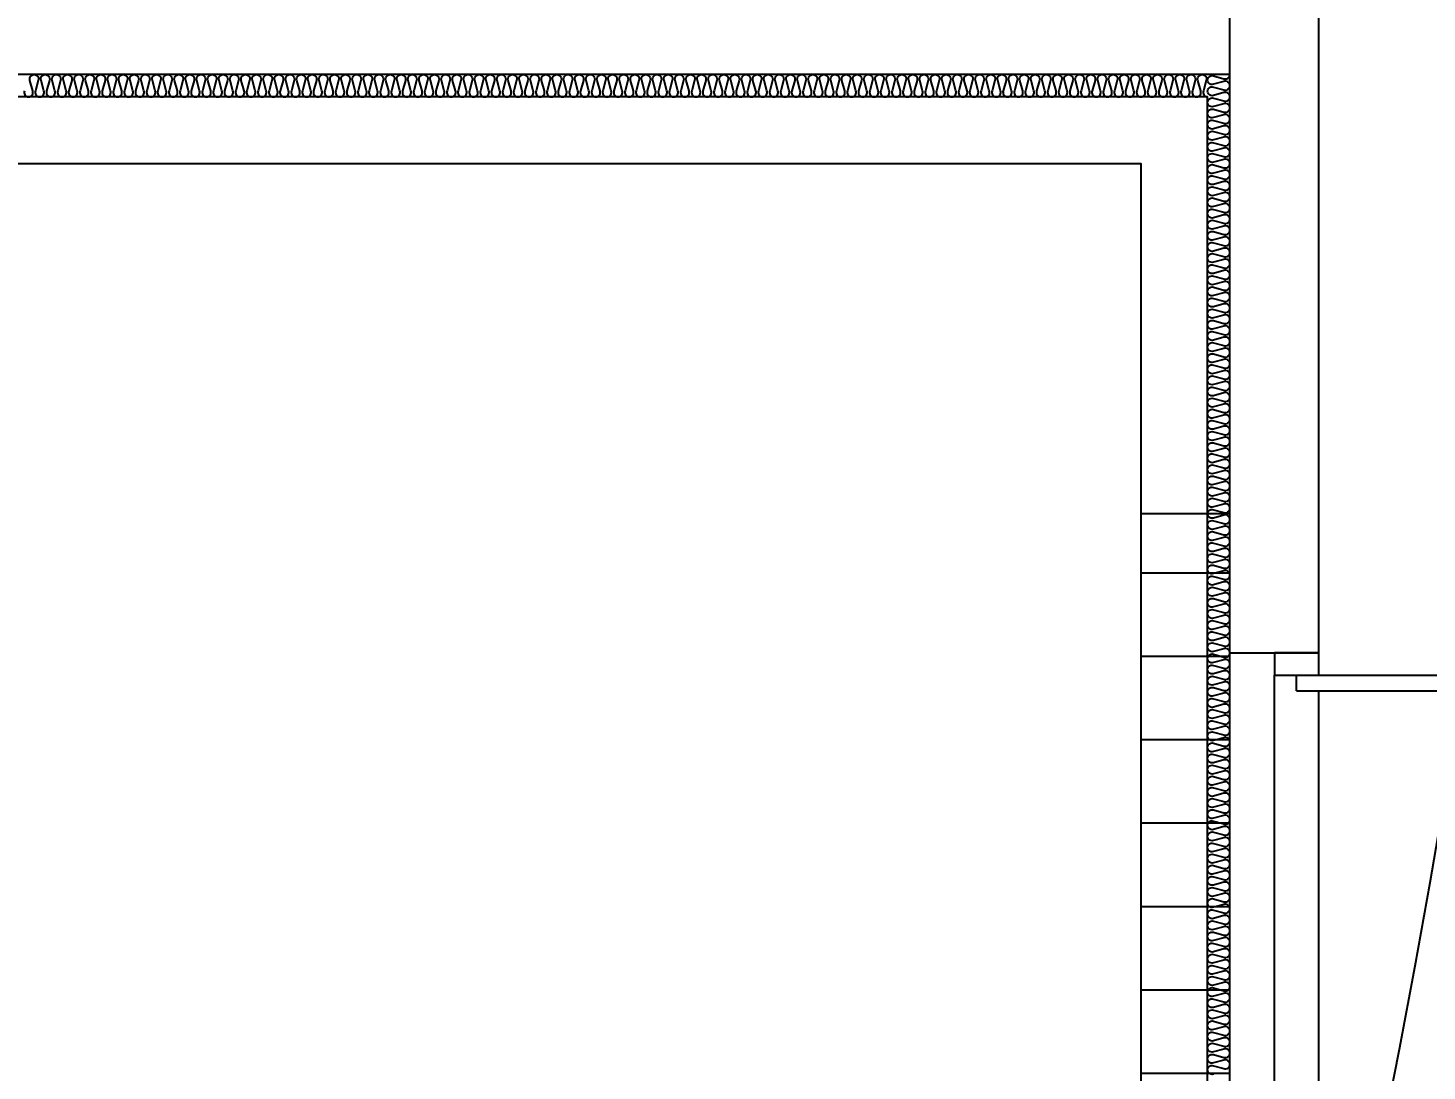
# Model space of a CAD drawing. Header units: millimetres. Extents: x -26983 to 60590, y 825 to 42375.
# Drawn here: x 56385.7 to 56447.2, y 18287.4 to 18333.3 of the extents above; entities that cross this region are included whole.
import ezdxf

# ---------------------------------------------------------------- set-up
doc = ezdxf.new("R2010")
doc.units = ezdxf.units.MM
doc.header["$LTSCALE"] = 100
doc.header["$MEASUREMENT"] = 0
doc.linetypes.add('HID', pattern=[2.5, 1.5, -1])
doc.layers.get('0').update_dxf_attribs({"linetype": 'CONTINUOUS'})
doc.layers.get('Defpoints').update_dxf_attribs({"color": 171, "linetype": 'CONTINUOUS'})
for name, color, linetype in [('DOOR', 4, 'CONTINUOUS'), ('DOOR ELE', 253, 'CONTINUOUS'), ('DOOR(OPEN ELE)', 5, 'CONTINUOUS'), ('ELE9', 9, 'CONTINUOUS')]:
    doc.layers.add(name, color=color, linetype=linetype)
doc.styles.add('나눔바른고딕', font='NanumBarunGothic.ttf')

# ---------------------------------------------------------------- blocks, each defined once
blk = doc.blocks.new('A$Cebd64fee')
at = {"layer": 'DOOR'}
for p, q in [((49.99818705860525, 1441.054975409992), (84.99818705860525, 1441.054975409992)), ((49.99818705860525, 91.05497573036699), (49.99818705860525, 1441.054975409992)), ((84.99818705860525, 91.05497573036699), (84.99818705860525, 1441.054975409992)), ((2714.998187058605, 91.05497573036699), (2714.998187058605, 1441.054975409992)), ((2749.998187058606, 1441.054975409992), (2714.998187058605, 1441.054975409992)), ((2749.998187058606, 91.05497573036699), (2749.998187058606, 1441.054975409992)), ((84.99818705860525, 91.05497573036699), (49.99818705860525, 91.05497573036699)), ((2714.998187058605, 91.05497573036699), (2749.998187058606, 91.05497573036699))]:
    blk.add_line(p, q, dxfattribs=at)
for points in [[(-0.0018129413947463, 41.054975730367), (49.99818705860525, 41.054975730367), (49.99818705860525, 141.054975730367), (-0.0018129413947463, 141.054975730367)], [(2799.998187058605, 41.054975730367), (2749.998187058606, 41.054975730367), (2749.998187058606, 141.054975730367), (2799.998187058605, 141.054975730367)]]:
    blk.add_lwpolyline(points, close=True, dxfattribs=at)
at = {"layer": 'DOOR ELE'}
blk.add_line((84.99818705860525, 141.054975730367), (2714.998187058605, 141.054975730367), dxfattribs=at)
blk.add_lwpolyline([(49.99818705860525, 41.054975730367), (2749.998187058606, 41.054975730367)], dxfattribs=at)
at = {"layer": 'DOOR(OPEN ELE)', "linetype": 'HID', "ltscale": 0.05}
for centre, radius, start, end in [((49.99818705860525, 91.05497573036699), 1349.999999679625, 2.122551377613751, 90), ((2749.998187058606, 91.05497573036699), 1350.000000320375, 90, 177.8774486223862)]:
    blk.add_arc(centre, radius, start, end, dxfattribs=at)
at = {"layer": 'Defpoints', "style": '나눔바른고딕'}
blk.add_text('FSD-2800', height=100, dxfattribs=at).set_placement((1041.944339738227, 46.73777586780488))
blk = doc.blocks.new('B2FF')
at = {"layer": 'ELE9'}
h = blk.add_hatch(dxfattribs=at)
h.set_pattern_fill('ANSI31', color=253, scale=1500, angle=315)
h.set_pattern_definition([(360, (18970728.68052446, 18113085.17847299), (1.027676738288338e-13, 187.5), [])])
h.paths.add_polyline_path([(37170424.7158264, 593533.8375615787), (37170624.7158264, 593533.8375615787), (37170624.7158264, 596958.8375615713), (37170424.7158264, 596958.8375615713)])
at = {"layer": 'ELE9', "color": 253, "ltscale": 0.1}
for p, q in [((37170624.7158264, 596646.337561575), (37170624.7158264, 598371.337561575)), ((37170824.7158264, 596646.337561575), (37170824.7158264, 598371.337561575))]:
    blk.add_line(p, q, dxfattribs=at)
for points in [[(37174174.71605586, 643646.337561575), (37148224.71605586, 643646.3375615748, 0.414213562373095), (37124724.71605586, 620146.3375615748), (37124724.71605586, 600146.351356952, 1.000000293518902), (37171724.71605586, 600146.3375615678), (37171724.71605586, 624896.337561575), (37174174.71605586, 624896.337561575)], [(37174174.71605586, 643346.337561575), (37148224.71605586, 643346.3375615748, 0.4142135623730951), (37125024.71605586, 620146.3375615748), (37125024.71605586, 600146.3513543415, 1.000000000000161), (37171424.71605587, 600146.3375615678), (37171424.71605586, 625196.337561575), (37174174.71605586, 625196.337561575)]]:
    blk.add_lwpolyline(points, format="xyb", dxfattribs=at)
for points in [[(37170624.7158264, 597946.337561575), (37165949.71605586, 597946.337561575), (37165949.71605586, 601446.337561575), (37159503.01379976, 601446.337561575)], [(37170624.7158264, 596646.337561575), (37170824.7158264, 596646.337561575)]]:
    blk.add_lwpolyline(points, dxfattribs=at)
at = {"layer": 'ELE9', "color": 253, "ltscale": 10000}
for points in [[(37150157.71314518, 590962.1513036757, -0.0218394365548823), (37149174.71605586, 590836.165149153), (37149174.71605586, 586196.474485809), (37170574.7158264, 586196.4744858085), (37170574.7158264, 597896.3375615748), (37165899.71605586, 597896.3375615748), (37165899.71605586, 601396.3375615748), (37159549.90921094, 601396.3375615748, -0.02748170942767342), (37159399.32758119, 600158.7366816746, -0.02748170942767342)], [(37167915.36605586, 597909.887561575, 0.5248556555511283), (37167924.71605586, 597896.3375615748, 0.5248556555511285), (37167934.06605586, 597909.887561575), (37167927.86605586, 597932.787561575, -1.449197860227831), (37167946.56605586, 597932.787561575), (37167940.36605586, 597909.887561575, 0.5248556555511283), (37167949.71605586, 597896.3375615748, 0.5248556555511285), (37167959.06605586, 597909.887561575), (37167952.86605586, 597932.787561575, -1.449197860227831), (37167971.56605586, 597932.787561575), (37167965.36605586, 597909.887561575, 0.5248556555511283), (37167974.71605586, 597896.3375615748, 0.5248556555511285), (37167984.06605586, 597909.887561575), (37167977.86605586, 597932.787561575, -1.449197860227831), (37167996.56605586, 597932.787561575), (37167990.36605586, 597909.887561575, 0.5248556555511283), (37167999.71605586, 597896.3375615748, 0.5248556555511285), (37168009.06605586, 597909.887561575), (37168002.86605586, 597932.787561575, -1.449197860227831), (37168021.56605586, 597932.787561575), (37168015.36605586, 597909.887561575, 0.5248556555511283), (37168024.71605586, 597896.3375615748, 0.5248556555511285), (37168034.06605586, 597909.887561575), (37168027.86605586, 597932.787561575, -1.449197860227831), (37168046.56605586, 597932.787561575), (37168040.36605586, 597909.887561575, 0.5248556555511283), (37168049.71605586, 597896.3375615748, 0.5248556555511285), (37168059.06605586, 597909.887561575), (37168052.86605586, 597932.787561575, -1.449197860227831), (37168071.56605586, 597932.787561575), (37168065.36605586, 597909.887561575, 0.5248556555511283), (37168074.71605586, 597896.3375615748, 0.5248556555511285), (37168084.06605586, 597909.887561575), (37168077.86605586, 597932.787561575, -1.449197860227831), (37168096.56605586, 597932.787561575), (37168090.36605586, 597909.887561575, 0.5248556555511283), (37168099.71605586, 597896.3375615748, 0.5248556555511285), (37168109.06605586, 597909.887561575), (37168102.86605586, 597932.787561575, -1.449197860227831), (37168121.56605586, 597932.787561575), (37168115.36605586, 597909.887561575, 0.5248556555511283), (37168124.71605586, 597896.3375615748, 0.5248556555511285), (37168134.06605586, 597909.887561575), (37168127.86605586, 597932.787561575, -1.449197860227831), (37168146.56605586, 597932.787561575), (37168140.36605586, 597909.887561575, 0.5248556555511283), (37168149.71605586, 597896.3375615748, 0.5248556555511285), (37168159.06605586, 597909.887561575), (37168152.86605586, 597932.787561575, -1.449197860227831), (37168171.56605586, 597932.787561575), (37168165.36605586, 597909.887561575, 0.5248556555511283), (37168174.71605586, 597896.3375615748, 0.5248556555511285), (37168184.06605586, 597909.887561575), (37168177.86605586, 597932.787561575, -1.449197860227831), (37168196.56605586, 597932.787561575), (37168190.36605586, 597909.887561575, 0.5248556555511283), (37168199.71605586, 597896.3375615748, 0.5248556555511285), (37168209.06605586, 597909.887561575), (37168202.86605586, 597932.787561575, -1.449197860227831), (37168221.56605586, 597932.787561575), (37168215.36605586, 597909.887561575, 0.5248556555511283), (37168224.71605586, 597896.3375615748, 0.5248556555511285), (37168234.06605586, 597909.887561575), (37168227.86605586, 597932.787561575, -1.449197860227831), (37168246.56605586, 597932.787561575), (37168240.36605586, 597909.887561575, 0.5248556555511283), (37168249.71605586, 597896.3375615748, 0.5248556555511285), (37168259.06605586, 597909.887561575), (37168252.86605586, 597932.787561575, -1.449197860227831), (37168271.56605586, 597932.787561575), (37168265.36605586, 597909.887561575, 0.5248556555511283), (37168274.71605586, 597896.3375615748, 0.5248556555511285), (37168284.06605586, 597909.887561575), (37168277.86605586, 597932.787561575, -1.449197860227831), (37168296.56605586, 597932.787561575), (37168290.36605586, 597909.887561575, 0.5248556555511283), (37168299.71605586, 597896.3375615748, 0.5248556555511285), (37168309.06605586, 597909.887561575), (37168302.86605586, 597932.787561575, -1.449197860227831), (37168321.56605586, 597932.787561575), (37168315.36605586, 597909.887561575, 0.5248556555511283), (37168324.71605586, 597896.3375615748, 0.5248556555511285), (37168334.06605586, 597909.887561575), (37168327.86605586, 597932.787561575, -1.449197860227831), (37168346.56605586, 597932.787561575), (37168340.36605586, 597909.887561575, 0.5248556555511283), (37168349.71605586, 597896.3375615748, 0.5248556555511285), (37168359.06605586, 597909.887561575), (37168352.86605586, 597932.787561575, -1.449197860227831), (37168371.56605586, 597932.787561575), (37168365.36605586, 597909.887561575, 0.5248556555511283), (37168374.71605586, 597896.3375615748, 0.5248556555511285), (37168384.06605586, 597909.887561575), (37168377.86605586, 597932.787561575, -1.449197860227831), (37168396.56605586, 597932.787561575), (37168390.36605586, 597909.887561575, 0.5248556555511283), (37168399.71605586, 597896.3375615748, 0.5248556555511285), (37168409.06605586, 597909.887561575), (37168402.86605586, 597932.787561575, -1.449197860227831), (37168421.56605586, 597932.787561575), (37168415.36605586, 597909.887561575, 0.5248556555511283), (37168424.71605586, 597896.3375615748, 0.5248556555511285), (37168434.06605586, 597909.887561575), (37168427.86605586, 597932.787561575, -1.449197860227831), (37168446.56605586, 597932.787561575), (37168440.36605586, 597909.887561575, 0.5248556555511283), (37168449.71605586, 597896.3375615748, 0.5248556555511285), (37168459.06605586, 597909.887561575), (37168452.86605586, 597932.787561575, -1.449197860227831), (37168471.56605586, 597932.787561575), (37168465.36605586, 597909.887561575, 0.5248556555511283), (37168474.71605586, 597896.3375615748, 0.5248556555511285), (37168484.06605586, 597909.887561575), (37168477.86605586, 597932.787561575, -1.449197860227831), (37168496.56605586, 597932.787561575), (37168490.36605586, 597909.887561575, 0.5248556555511283), (37168499.71605586, 597896.3375615748, 0.5248556555511285), (37168509.06605586, 597909.887561575), (37168502.86605586, 597932.787561575, -1.449197860227831), (37168521.56605586, 597932.787561575), (37168515.36605586, 597909.887561575, 0.5248556555511283), (37168524.71605586, 597896.3375615748, 0.5248556555511285), (37168534.06605586, 597909.887561575), (37168527.86605586, 597932.787561575, -1.449197860227831), (37168546.56605586, 597932.787561575), (37168540.36605586, 597909.887561575, 0.5248556555511283), (37168549.71605586, 597896.3375615748, 0.5248556555511285), (37168559.06605586, 597909.887561575), (37168552.86605586, 597932.787561575, -1.449197860227831), (37168571.56605586, 597932.787561575), (37168565.36605586, 597909.887561575, 0.5248556555511283), (37168574.71605586, 597896.3375615748, 0.5248556555511285), (37168584.06605586, 597909.887561575), (37168577.86605586, 597932.787561575, -1.449197860227831), (37168596.56605586, 597932.787561575), (37168590.36605586, 597909.887561575, 0.5248556555511283), (37168599.71605586, 597896.3375615748, 0.5248556555511285), (37168609.06605586, 597909.887561575), (37168602.86605586, 597932.787561575, -1.449197860227831), (37168621.56605586, 597932.787561575), (37168615.36605586, 597909.887561575, 0.5248556555511283), (37168624.71605586, 597896.3375615748, 0.5248556555511285), (37168634.06605586, 597909.887561575), (37168627.86605586, 597932.787561575, -1.449197860227831), (37168646.56605586, 597932.787561575), (37168640.36605586, 597909.887561575, 0.5248556555511283), (37168649.71605586, 597896.3375615748, 0.5248556555511285), (37168659.06605586, 597909.887561575), (37168652.86605586, 597932.787561575, -1.449197860227831), (37168671.56605586, 597932.787561575), (37168665.36605586, 597909.887561575, 0.5248556555511283), (37168674.71605586, 597896.3375615748, 0.5248556555511285), (37168684.06605586, 597909.887561575), (37168677.86605586, 597932.787561575, -1.449197860227831), (37168696.56605586, 597932.787561575), (37168690.36605586, 597909.887561575, 0.5248556555511283), (37168699.71605586, 597896.3375615748, 0.5248556555511285), (37168709.06605586, 597909.887561575), (37168702.86605586, 597932.787561575, -1.449197860227831), (37168721.56605586, 597932.787561575), (37168715.36605586, 597909.887561575, 0.5248556555511283), (37168724.71605586, 597896.3375615748, 0.5248556555511285), (37168734.06605586, 597909.887561575), (37168727.86605586, 597932.787561575, -1.449197860227831), (37168746.56605586, 597932.787561575), (37168740.36605586, 597909.887561575, 0.5248556555511283), (37168749.71605586, 597896.3375615748, 0.5248556555511285), (37168759.06605586, 597909.887561575), (37168752.86605586, 597932.787561575, -1.449197860227831), (37168771.56605586, 597932.787561575), (37168765.36605586, 597909.887561575, 0.5248556555511283), (37168774.71605586, 597896.3375615748, 0.5248556555511285), (37168784.06605586, 597909.887561575), (37168777.86605586, 597932.787561575, -1.449197860227831), (37168796.56605586, 597932.787561575), (37168790.36605586, 597909.887561575, 0.5248556555511283), (37168799.71605586, 597896.3375615748, 0.5248556555511285), (37168809.06605586, 597909.887561575), (37168802.86605586, 597932.787561575, -1.449197860227831), (37168821.56605586, 597932.787561575), (37168815.36605586, 597909.887561575, 0.5248556555511283), (37168824.71605586, 597896.3375615748, 0.5248556555511285), (37168834.06605586, 597909.887561575), (37168827.86605586, 597932.787561575, -1.449197860227831), (37168846.56605586, 597932.787561575), (37168840.36605586, 597909.887561575, 0.5248556555511283), (37168849.71605586, 597896.3375615748, 0.5248556555511285), (37168859.06605586, 597909.887561575), (37168852.86605586, 597932.787561575, -1.449197860227831), (37168871.56605586, 597932.787561575), (37168865.36605586, 597909.887561575, 0.5248556555511283), (37168874.71605586, 597896.3375615748, 0.5248556555511285), (37168884.06605586, 597909.887561575), (37168877.86605586, 597932.787561575, -1.449197860227831), (37168896.56605586, 597932.787561575), (37168890.36605586, 597909.887561575, 0.5248556555511283), (37168899.71605586, 597896.3375615748, 0.5248556555511285), (37168909.06605586, 597909.887561575), (37168902.86605586, 597932.787561575, -1.449197860227831), (37168921.56605586, 597932.787561575), (37168915.36605586, 597909.887561575, 0.5248556555511283), (37168924.71605586, 597896.3375615748, 0.5248556555511285), (37168934.06605586, 597909.887561575), (37168927.86605586, 597932.787561575, -1.449197860227831), (37168946.56605586, 597932.787561575), (37168940.36605586, 597909.887561575, 0.5248556555511283), (37168949.71605586, 597896.3375615748, 0.5248556555511285), (37168959.06605586, 597909.887561575), (37168952.86605586, 597932.787561575, -1.449197860227831), (37168971.56605586, 597932.787561575), (37168965.36605586, 597909.887561575, 0.5248556555511283), (37168974.71605586, 597896.3375615748, 0.5248556555511285), (37168984.06605586, 597909.887561575), (37168977.86605586, 597932.787561575, -1.449197860227831), (37168996.56605586, 597932.787561575), (37168990.36605586, 597909.887561575, 0.5248556555511283), (37168999.71605586, 597896.3375615748, 0.5248556555511285), (37169009.06605586, 597909.887561575), (37169002.86605586, 597932.787561575, -1.449197860227831), (37169021.56605586, 597932.787561575), (37169015.36605586, 597909.887561575, 0.5248556555511283), (37169024.71605586, 597896.3375615748, 0.5248556555511285), (37169034.06605586, 597909.887561575), (37169027.86605586, 597932.787561575, -1.449197860227831), (37169046.56605586, 597932.787561575), (37169040.36605586, 597909.887561575, 0.5248556555511283), (37169049.71605586, 597896.3375615748, 0.5248556555511285), (37169059.06605586, 597909.887561575), (37169052.86605586, 597932.787561575, -1.449197860227831), (37169071.56605586, 597932.787561575), (37169065.36605586, 597909.887561575, 0.5248556555511283), (37169074.71605586, 597896.3375615748, 0.5248556555511285), (37169084.06605586, 597909.887561575), (37169077.86605586, 597932.787561575, -1.449197860227831), (37169096.56605586, 597932.787561575), (37169090.36605586, 597909.887561575, 0.5248556555511283), (37169099.71605586, 597896.3375615748, 0.5248556555511285), (37169109.06605586, 597909.887561575), (37169102.86605586, 597932.787561575, -1.449197860227831), (37169121.56605586, 597932.787561575), (37169115.36605586, 597909.887561575, 0.5248556555511283), (37169124.71605586, 597896.3375615748, 0.5248556555511285), (37169134.06605586, 597909.887561575), (37169127.86605586, 597932.787561575, -1.449197860227831), (37169146.56605586, 597932.787561575), (37169140.36605586, 597909.887561575, 0.5248556555511283), (37169149.71605586, 597896.3375615748, 0.5248556555511285), (37169159.06605586, 597909.887561575), (37169152.86605586, 597932.787561575, -1.449197860227831), (37169171.56605586, 597932.787561575), (37169165.36605586, 597909.887561575, 0.5248556555511283), (37169174.71605586, 597896.3375615748, 0.5248556555511285), (37169184.06605586, 597909.887561575), (37169177.86605586, 597932.787561575, -1.449197860227831), (37169196.56605586, 597932.787561575), (37169190.36605586, 597909.887561575, 0.5248556555511283), (37169199.71605586, 597896.3375615748, 0.5248556555511285), (37169209.06605586, 597909.887561575), (37169202.86605586, 597932.787561575, -1.449197860227831), (37169221.56605586, 597932.787561575), (37169215.36605586, 597909.887561575, 0.5248556555511283), (37169224.71605586, 597896.3375615748, 0.5248556555511285), (37169234.06605586, 597909.887561575), (37169227.86605586, 597932.787561575, -1.449197860227831), (37169246.56605586, 597932.787561575), (37169240.36605586, 597909.887561575, 0.5248556555511283), (37169249.71605586, 597896.3375615748, 0.5248556555511285), (37169259.06605586, 597909.887561575), (37169252.86605586, 597932.787561575, -1.449197860227831), (37169271.56605586, 597932.787561575), (37169265.36605586, 597909.887561575, 0.5248556555511283), (37169274.71605586, 597896.3375615748, 0.5248556555511285), (37169284.06605586, 597909.887561575), (37169277.86605586, 597932.787561575, -1.449197860227831), (37169296.56605586, 597932.787561575), (37169290.36605586, 597909.887561575, 0.5248556555511283), (37169299.71605586, 597896.3375615748, 0.5248556555511285), (37169309.06605586, 597909.887561575), (37169302.86605586, 597932.787561575, -1.449197860227831), (37169321.56605586, 597932.787561575), (37169315.36605586, 597909.887561575, 0.5248556555511283), (37169324.71605586, 597896.3375615748, 0.5248556555511285), (37169334.06605586, 597909.887561575), (37169327.86605586, 597932.787561575, -1.449197860227831), (37169346.56605586, 597932.787561575), (37169340.36605586, 597909.887561575, 0.5248556555511283), (37169349.71605586, 597896.3375615748, 0.5248556555511285), (37169359.06605586, 597909.887561575), (37169352.86605586, 597932.787561575, -1.449197860227831), (37169371.56605586, 597932.787561575), (37169365.36605586, 597909.887561575, 0.5248556555511283), (37169374.71605586, 597896.3375615748, 0.5248556555511285), (37169384.06605586, 597909.887561575), (37169377.86605586, 597932.787561575, -1.449197860227831), (37169396.56605586, 597932.787561575), (37169390.36605586, 597909.887561575, 0.5248556555511283), (37169399.71605586, 597896.3375615748, 0.5248556555511285), (37169409.06605586, 597909.887561575), (37169402.86605586, 597932.787561575, -1.449197860227831), (37169421.56605586, 597932.787561575), (37169415.36605586, 597909.887561575, 0.5248556555511283), (37169424.71605586, 597896.3375615748, 0.5248556555511285), (37169434.06605586, 597909.887561575), (37169427.86605586, 597932.787561575, -1.449197860227831), (37169446.56605586, 597932.787561575), (37169440.36605586, 597909.887561575, 0.5248556555511283), (37169449.71605586, 597896.3375615748, 0.5248556555511285), (37169459.06605586, 597909.887561575), (37169452.86605586, 597932.787561575, -1.449197860227831), (37169471.56605586, 597932.787561575), (37169465.36605586, 597909.887561575, 0.5248556555511283), (37169474.71605586, 597896.3375615748, 0.5248556555511285), (37169484.06605586, 597909.887561575), (37169477.86605586, 597932.787561575, -1.449197860227831), (37169496.56605586, 597932.787561575), (37169490.36605586, 597909.887561575, 0.5248556555511283), (37169499.71605586, 597896.3375615748, 0.5248556555511285), (37169509.06605586, 597909.887561575), (37169502.86605586, 597932.787561575, -1.449197860227831), (37169521.56605586, 597932.787561575), (37169515.36605586, 597909.887561575, 0.5248556555511283), (37169524.71605586, 597896.3375615748, 0.5248556555511285), (37169534.06605586, 597909.887561575), (37169527.86605586, 597932.787561575, -1.449197860227831), (37169546.56605586, 597932.787561575), (37169540.36605586, 597909.887561575, 0.5248556555511283), (37169549.71605586, 597896.3375615748, 0.5248556555511285), (37169559.06605586, 597909.887561575), (37169552.86605586, 597932.787561575, -1.449197860227831), (37169571.56605586, 597932.787561575), (37169565.36605586, 597909.887561575, 0.5248556555511283), (37169574.71605586, 597896.3375615748, 0.5248556555511285), (37169584.06605586, 597909.887561575), (37169577.86605586, 597932.787561575, -1.449197860227831), (37169596.56605586, 597932.787561575), (37169590.36605586, 597909.887561575, 0.5248556555511283), (37169599.71605586, 597896.3375615748, 0.5248556555511285), (37169609.06605586, 597909.887561575), (37169602.86605586, 597932.787561575, -1.449197860227831), (37169621.56605586, 597932.787561575), (37169615.36605586, 597909.887561575, 0.5248556555511283), (37169624.71605586, 597896.3375615748, 0.5248556555511285), (37169634.06605586, 597909.887561575), (37169627.86605586, 597932.787561575, -1.449197860227831), (37169646.56605586, 597932.787561575), (37169640.36605586, 597909.887561575, 0.5248556555511283), (37169649.71605586, 597896.3375615748, 0.5248556555511285), (37169659.06605586, 597909.887561575), (37169652.86605586, 597932.787561575, -1.449197860227831), (37169671.56605586, 597932.787561575), (37169665.36605586, 597909.887561575, 0.5248556555511283), (37169674.71605586, 597896.3375615748, 0.5248556555511285), (37169684.06605586, 597909.887561575), (37169677.86605586, 597932.787561575, -1.449197860227831), (37169696.56605586, 597932.787561575), (37169690.36605586, 597909.887561575, 0.5248556555511283), (37169699.71605586, 597896.3375615748, 0.5248556555511285), (37169709.06605586, 597909.887561575), (37169702.86605586, 597932.787561575, -1.449197860227831), (37169721.56605586, 597932.787561575), (37169715.36605586, 597909.887561575, 0.5248556555511283), (37169724.71605586, 597896.3375615748, 0.5248556555511285), (37169734.06605586, 597909.887561575), (37169727.86605586, 597932.787561575, -1.449197860227831), (37169746.56605586, 597932.787561575), (37169740.36605586, 597909.887561575, 0.5248556555511283), (37169749.71605586, 597896.3375615748, 0.5248556555511285), (37169759.06605586, 597909.887561575), (37169752.86605586, 597932.787561575, -1.449197860227831), (37169771.56605586, 597932.787561575), (37169765.36605586, 597909.887561575, 0.5248556555511283), (37169774.71605586, 597896.3375615748, 0.5248556555511285), (37169784.06605586, 597909.887561575), (37169777.86605586, 597932.787561575, -1.449197860227831), (37169796.56605586, 597932.787561575), (37169790.36605586, 597909.887561575, 0.5248556555511283), (37169799.71605586, 597896.3375615748, 0.5248556555511285), (37169809.06605586, 597909.887561575), (37169802.86605586, 597932.787561575, -1.449197860227831), (37169821.56605586, 597932.787561575), (37169815.36605586, 597909.887561575, 0.5248556555511283), (37169824.71605586, 597896.3375615748, 0.5248556555511285), (37169834.06605586, 597909.887561575), (37169827.86605586, 597932.787561575, -1.449197860227831), (37169846.56605586, 597932.787561575), (37169840.36605586, 597909.887561575, 0.5248556555511283), (37169849.71605586, 597896.3375615748, 0.5248556555511285), (37169859.06605586, 597909.887561575), (37169852.86605586, 597932.787561575, -1.449197860227831), (37169871.56605586, 597932.787561575), (37169865.36605586, 597909.887561575, 0.5248556555511283), (37169874.71605586, 597896.3375615748, 0.5248556555511285), (37169884.06605586, 597909.887561575), (37169877.86605586, 597932.787561575, -1.449197860227831), (37169896.56605586, 597932.787561575), (37169890.36605586, 597909.887561575, 0.5248556555511283), (37169899.71605586, 597896.3375615748, 0.5248556555511285), (37169909.06605586, 597909.887561575), (37169902.86605586, 597932.787561575, -1.449197860227831), (37169921.56605586, 597932.787561575), (37169915.36605586, 597909.887561575, 0.5248556555511283), (37169924.71605586, 597896.3375615748, 0.5248556555511285), (37169934.06605586, 597909.887561575), (37169927.86605586, 597932.787561575, -1.449197860227831), (37169946.56605586, 597932.787561575), (37169940.36605586, 597909.887561575, 0.5248556555511283), (37169949.71605586, 597896.3375615748, 0.5248556555511285), (37169959.06605586, 597909.887561575), (37169952.86605586, 597932.787561575, -1.449197860227831), (37169971.56605586, 597932.787561575), (37169965.36605586, 597909.887561575, 0.5248556555511283), (37169974.71605586, 597896.3375615748, 0.5248556555511285), (37169984.06605586, 597909.887561575), (37169977.86605586, 597932.787561575, -1.449197860227831), (37169996.56605586, 597932.787561575), (37169990.36605586, 597909.887561575, 0.5248556555511283), (37169999.71605586, 597896.3375615748, 0.5248556555511285), (37170009.06605586, 597909.887561575), (37170002.86605586, 597932.787561575, -1.449197860227831), (37170021.56605586, 597932.787561575), (37170015.36605586, 597909.887561575, 0.5248556555511283), (37170024.71605586, 597896.3375615748, 0.5248556555511285), (37170034.06605586, 597909.887561575), (37170027.86605586, 597932.787561575, -1.449197860227831), (37170046.56605586, 597932.787561575), (37170040.36605586, 597909.887561575, 0.5248556555511283), (37170049.71605586, 597896.3375615748, 0.5248556555511285), (37170059.06605586, 597909.887561575), (37170052.86605586, 597932.787561575, -1.449197860227831), (37170071.56605586, 597932.787561575), (37170065.36605586, 597909.887561575, 0.5248556555511283), (37170074.71605586, 597896.3375615748, 0.5248556555511285), (37170084.06605586, 597909.887561575), (37170077.86605586, 597932.787561575, -1.449197860227831), (37170096.56605586, 597932.787561575), (37170090.36605586, 597909.887561575, 0.5248556555511283), (37170099.71605586, 597896.3375615748, 0.5248556555511285), (37170109.06605586, 597909.887561575), (37170102.86605586, 597932.787561575, -1.449197860227831), (37170121.56605586, 597932.787561575), (37170115.36605586, 597909.887561575, 0.5248556555511283), (37170124.71605586, 597896.3375615748, 0.5248556555511285), (37170134.06605586, 597909.887561575), (37170127.86605586, 597932.787561575, -1.449197860227831), (37170146.56605586, 597932.787561575), (37170140.36605586, 597909.887561575, 0.5248556555511283), (37170149.71605586, 597896.3375615748, 0.5248556555511285), (37170159.06605586, 597909.887561575), (37170152.86605586, 597932.787561575, -1.449197860227831), (37170171.56605586, 597932.787561575), (37170165.36605586, 597909.887561575, 0.5248556555511283), (37170174.71605586, 597896.3375615748, 0.5248556555511285), (37170184.06605586, 597909.887561575), (37170177.86605586, 597932.787561575, -1.449197860227831), (37170196.56605586, 597932.787561575), (37170190.36605586, 597909.887561575, 0.5248556555511283), (37170199.71605586, 597896.3375615748, 0.5248556555511285), (37170209.06605586, 597909.887561575), (37170202.86605586, 597932.787561575, -1.449197860227831), (37170221.56605586, 597932.787561575), (37170215.36605586, 597909.887561575, 0.5248556555511283), (37170224.71605586, 597896.3375615748, 0.5248556555511285), (37170234.06605586, 597909.887561575), (37170227.86605586, 597932.787561575, -1.449197860227831), (37170246.56605586, 597932.787561575), (37170240.36605586, 597909.887561575, 0.5248556555511283), (37170249.71605586, 597896.3375615748, 0.5248556555511285), (37170259.06605586, 597909.887561575), (37170252.86605586, 597932.787561575, -1.449197860227831), (37170271.56605586, 597932.787561575), (37170265.36605586, 597909.887561575, 0.5248556555511283), (37170274.71605586, 597896.3375615748, 0.5248556555511285), (37170284.06605586, 597909.887561575), (37170277.86605586, 597932.787561575, -1.449197860227831), (37170296.56605586, 597932.787561575), (37170290.36605586, 597909.887561575, 0.5248556555511283), (37170299.71605586, 597896.3375615748, 0.5248556555511285), (37170309.06605586, 597909.887561575), (37170302.86605586, 597932.787561575, -1.449197860227831), (37170321.56605586, 597932.787561575), (37170315.36605586, 597909.887561575, 0.5248556555511283), (37170324.71605586, 597896.3375615748, 0.5248556555511285), (37170334.06605586, 597909.887561575), (37170327.86605586, 597932.787561575, -1.449197860227831), (37170346.56605586, 597932.787561575), (37170340.36605586, 597909.887561575, 0.5248556555511283), (37170349.71605586, 597896.3375615748, 0.5248556555511285), (37170359.06605586, 597909.887561575), (37170352.86605586, 597932.787561575, -1.449197860227831), (37170371.56605586, 597932.787561575), (37170365.36605586, 597909.887561575, 0.5248556555511283), (37170374.71605586, 597896.3375615748, 0.5248556555511285), (37170384.06605586, 597909.887561575), (37170377.86605586, 597932.787561575, -1.449197860227831), (37170396.56605586, 597932.787561575), (37170390.36605586, 597909.887561575, 0.5248556555511283), (37170399.71605586, 597896.3375615748, 0.5248556555511285), (37170409.06605586, 597909.887561575), (37170402.86605586, 597932.787561575, -1.449197860227831), (37170421.56605586, 597932.787561575), (37170415.36605586, 597909.887561575, 0.5248556555511283), (37170424.71605586, 597896.3375615748, 0.5248556555511285), (37170434.06605586, 597909.887561575), (37170427.86605586, 597932.787561575, -1.449197860227831), (37170446.56605586, 597932.787561575), (37170440.36605586, 597909.887561575, 0.5248556555511283), (37170449.71605588, 597896.3375615748, 0.5248556555510703), (37170459.06605589, 597909.887561575), (37170452.86605588, 597932.787561575, -1.449197860227831), (37170471.56605589, 597932.787561575), (37170465.36605588, 597909.887561575, 0.5248556555511283), (37170474.71605588, 597896.3375615748, 0.5248556555511285), (37170484.06605589, 597909.887561575), (37170477.86605588, 597932.787561575, -1.449197860227831), (37170496.56605589, 597932.787561575), (37170490.36605588, 597909.887561575, 0.5248556555511283), (37170499.71605588, 597896.3375615748, 0.5248556555511285), (37170509.06605589, 597909.887561575), (37170502.86605588, 597932.787561575, -1.449197860227831), (37170521.56605589, 597932.787561575), (37170515.36605588, 597909.887561575, 0.5248556555511283), (37170524.71605588, 597896.3375615748, 0.5248556555511285), (37170534.06605589, 597909.887561575), (37170527.86605588, 597932.787561575, -1.449197860227831), (37170546.56605589, 597932.787561575), (37170540.36605588, 597909.887561575, 0.5248556555511283), (37170549.71605588, 597896.3375615748, 0.5248556555511285), (37170559.06605589, 597909.887561575), (37170552.86605588, 597932.787561575, -1.449197860227831), (37170571.56605589, 597932.787561575), (37170565.36605588, 597909.887561575, 0.5248556555511283), (37170574.71605588, 597896.3375615748)], [(37170588.2658264, 595699.6244858087, -1.44919786063159), (37170588.2658264, 595718.3244858086), (37170611.1658264, 595712.1244858087, 0.5248556559735102), (37170624.7158264, 595721.4744858085, 0.5248556560640169), (37170611.1658264, 595730.8244858086), (37170588.2658264, 595724.6244858087, -1.44919786063159), (37170588.2658264, 595743.3244858086), (37170611.1658264, 595737.1244858087, 0.5248556559735102), (37170624.7158264, 595746.4744858085, 0.5248556560640169), (37170611.1658264, 595755.8244858086), (37170588.2658264, 595749.6244858087, -1.44919786063159), (37170588.2658264, 595768.3244858086), (37170611.1658264, 595762.1244858087, 0.5248556559735102), (37170624.7158264, 595771.4744858085, 0.5248556560640169), (37170611.1658264, 595780.8244858086), (37170588.2658264, 595774.6244858087, -1.44919786063159), (37170588.2658264, 595793.3244858086), (37170611.1658264, 595787.1244858087, 0.5248556559735102), (37170624.7158264, 595796.4744858085, 0.5248556560640169), (37170611.1658264, 595805.8244858086), (37170588.2658264, 595799.6244858087, -1.44919786063159), (37170588.2658264, 595818.3244858086), (37170611.1658264, 595812.1244858087, 0.5248556559735102), (37170624.7158264, 595821.4744858085, 0.5248556560640169), (37170611.1658264, 595830.8244858086), (37170588.2658264, 595824.6244858087, -1.44919786063159), (37170588.2658264, 595843.3244858086), (37170611.1658264, 595837.1244858087, 0.5248556559735102), (37170624.7158264, 595846.4744858085, 0.5248556560640169), (37170611.1658264, 595855.8244858086), (37170588.2658264, 595849.6244858087, -1.44919786063159), (37170588.2658264, 595868.3244858086), (37170611.1658264, 595862.1244858087, 0.5248556559735102), (37170624.7158264, 595871.4744858085, 0.5248556560640169), (37170611.1658264, 595880.8244858086), (37170588.2658264, 595874.6244858087, -1.44919786063159), (37170588.2658264, 595893.3244858086), (37170611.1658264, 595887.1244858087, 0.5248556559735102), (37170624.7158264, 595896.4744858085, 0.5248556560640169), (37170611.1658264, 595905.8244858086), (37170588.2658264, 595899.6244858087, -1.44919786063159), (37170588.2658264, 595918.3244858086), (37170611.1658264, 595912.1244858087, 0.5248556559735102), (37170624.7158264, 595921.4744858085, 0.5248556560640169), (37170611.1658264, 595930.8244858086), (37170588.2658264, 595924.6244858087, -1.44919786063159), (37170588.2658264, 595943.3244858086), (37170611.1658264, 595937.1244858087, 0.5248556559735102), (37170624.7158264, 595946.4744858085, 0.5248556560640169), (37170611.1658264, 595955.8244858086), (37170588.2658264, 595949.6244858087, -1.44919786063159), (37170588.2658264, 595968.3244858086), (37170611.1658264, 595962.1244858087, 0.5248556559735102), (37170624.7158264, 595971.4744858085, 0.5248556560640169), (37170611.1658264, 595980.8244858086), (37170588.2658264, 595974.6244858087, -1.44919786063159), (37170588.2658264, 595993.3244858086), (37170611.1658264, 595987.1244858087, 0.5248556559735102), (37170624.7158264, 595996.4744858085, 0.5248556560640169), (37170611.1658264, 596005.8244858086), (37170588.2658264, 595999.6244858087, -1.44919786063159), (37170588.2658264, 596018.3244858086), (37170611.1658264, 596012.1244858087, 0.5248556559735102), (37170624.7158264, 596021.4744858085, 0.5248556560640169), (37170611.1658264, 596030.8244858086), (37170588.2658264, 596024.6244858087, -1.44919786063159), (37170588.2658264, 596043.3244858086), (37170611.1658264, 596037.1244858087, 0.5248556559735102), (37170624.7158264, 596046.4744858085, 0.5248556560640169), (37170611.1658264, 596055.8244858086), (37170588.2658264, 596049.6244858087, -1.44919786063159), (37170588.2658264, 596068.3244858086), (37170611.1658264, 596062.1244858087, 0.5248556559735102), (37170624.7158264, 596071.4744858085, 0.5248556560640169), (37170611.1658264, 596080.8244858086), (37170588.2658264, 596074.6244858087, -1.44919786063159), (37170588.2658264, 596093.3244858086), (37170611.1658264, 596087.1244858087, 0.5248556559735102), (37170624.7158264, 596096.4744858085, 0.5248556560640169), (37170611.1658264, 596105.8244858086), (37170588.2658264, 596099.6244858087, -1.44919786063159), (37170588.2658264, 596118.3244858086), (37170611.1658264, 596112.1244858087, 0.5248556559735102), (37170624.7158264, 596121.4744858085, 0.5248556560640169), (37170611.1658264, 596130.8244858086), (37170588.2658264, 596124.6244858087, -1.44919786063159), (37170588.2658264, 596143.3244858086), (37170611.1658264, 596137.1244858087, 0.5248556559735102), (37170624.7158264, 596146.4744858085, 0.5248556560640169), (37170611.1658264, 596155.8244858086), (37170588.2658264, 596149.6244858087, -1.44919786063159), (37170588.2658264, 596168.3244858086), (37170611.1658264, 596162.1244858087, 0.5248556559735102), (37170624.7158264, 596171.4744858085, 0.5248556560640169), (37170611.1658264, 596180.8244858086), (37170588.2658264, 596174.6244858087, -1.44919786063159), (37170588.2658264, 596193.3244858086), (37170611.1658264, 596187.1244858087, 0.5248556559735102), (37170624.7158264, 596196.4744858085, 0.5248556560640169), (37170611.1658264, 596205.8244858086), (37170588.2658264, 596199.6244858087, -1.44919786063159), (37170588.2658264, 596218.3244858086), (37170611.1658264, 596212.1244858087, 0.5248556559735102), (37170624.7158264, 596221.4744858085, 0.5248556560640169), (37170611.1658264, 596230.8244858086), (37170588.2658264, 596224.6244858087, -1.44919786063159), (37170588.2658264, 596243.3244858086), (37170611.1658264, 596237.1244858087, 0.5248556559735102), (37170624.7158264, 596246.4744858085, 0.5248556560640169), (37170611.1658264, 596255.8244858086), (37170588.2658264, 596249.6244858087, -1.44919786063159), (37170588.2658264, 596268.3244858086), (37170611.1658264, 596262.1244858087, 0.5248556559735102), (37170624.7158264, 596271.4744858085, 0.5248556560640169), (37170611.1658264, 596280.8244858086), (37170588.2658264, 596274.6244858087, -1.44919786063159), (37170588.2658264, 596293.3244858086), (37170611.1658264, 596287.1244858087, 0.5248556559735102), (37170624.7158264, 596296.4744858085, 0.5248556560640169), (37170611.1658264, 596305.8244858086), (37170588.2658264, 596299.6244858087, -1.44919786063159), (37170588.2658264, 596318.3244858086), (37170611.1658264, 596312.1244858087, 0.5248556559735102), (37170624.7158264, 596321.4744858085, 0.5248556560640169), (37170611.1658264, 596330.8244858086), (37170588.2658264, 596324.6244858087, -1.44919786063159), (37170588.2658264, 596343.3244858086), (37170611.1658264, 596337.1244858087, 0.5248556559735102), (37170624.7158264, 596346.4744858085, 0.5248556560640169), (37170611.1658264, 596355.8244858086), (37170588.2658264, 596349.6244858087, -1.44919786063159), (37170588.2658264, 596368.3244858086), (37170611.1658264, 596362.1244858087, 0.5248556559735102), (37170624.7158264, 596371.4744858085, 0.5248556560640169), (37170611.1658264, 596380.8244858086), (37170588.2658264, 596374.6244858087, -1.44919786063159), (37170588.2658264, 596393.3244858086), (37170611.1658264, 596387.1244858087, 0.5248556559735102), (37170624.7158264, 596396.4744858085, 0.5248556560640169), (37170611.1658264, 596405.8244858086), (37170588.2658264, 596399.6244858087, -1.44919786063159), (37170588.2658264, 596418.3244858086), (37170611.1658264, 596412.1244858087, 0.5248556559735102), (37170624.7158264, 596421.4744858085, 0.5248556560640169), (37170611.1658264, 596430.8244858086), (37170588.2658264, 596424.6244858087, -1.44919786063159), (37170588.2658264, 596443.3244858086), (37170611.1658264, 596437.1244858087, 0.5248556559735102), (37170624.7158264, 596446.4744858085, 0.5248556560640169), (37170611.1658264, 596455.8244858086), (37170588.2658264, 596449.6244858087, -1.44919786063159), (37170588.2658264, 596468.3244858086), (37170611.1658264, 596462.1244858087, 0.5248556559735102), (37170624.7158264, 596471.4744858085, 0.5248556560640169), (37170611.1658264, 596480.8244858086), (37170588.2658264, 596474.6244858087, -1.44919786063159), (37170588.2658264, 596493.3244858086), (37170611.1658264, 596487.1244858087, 0.5248556559735102), (37170624.7158264, 596496.4744858085, 0.5248556560640169), (37170611.1658264, 596505.8244858086), (37170588.2658264, 596499.6244858087, -1.44919786063159), (37170588.2658264, 596518.3244858086), (37170611.1658264, 596512.1244858087, 0.5248556559735102), (37170624.7158264, 596521.4744858085, 0.5248556560640169), (37170611.1658264, 596530.8244858086), (37170588.2658264, 596524.6244858087, -1.44919786063159), (37170588.2658264, 596543.3244858086), (37170611.1658264, 596537.1244858087, 0.5248556559735102), (37170624.7158264, 596546.4744858085, 0.5248556560640169), (37170611.1658264, 596555.8244858086), (37170588.2658264, 596549.6244858087, -1.44919786063159), (37170588.2658264, 596568.3244858086), (37170611.1658264, 596562.1244858087, 0.5248556559735102), (37170624.7158264, 596571.4744858085, 0.5248556560640169), (37170611.1658264, 596580.8244858086), (37170588.2658264, 596574.6244858087, -1.44919786063159), (37170588.2658264, 596593.3244858086), (37170611.1658264, 596587.1244858087, 0.5248556559735102), (37170624.7158264, 596596.4744858085, 0.5248556560640169), (37170611.1658264, 596605.8244858086), (37170588.2658264, 596599.6244858087, -1.44919786063159), (37170588.2658264, 596618.3244858086), (37170611.1658264, 596612.1244858087, 0.5248556559735102), (37170624.7158264, 596621.4744858085, 0.5248556560640169), (37170611.1658264, 596630.8244858086), (37170588.2658264, 596624.6244858087, -1.44919786063159), (37170588.2658264, 596643.3244858086), (37170611.1658264, 596637.1244858087, 0.5248556559735102), (37170624.7158264, 596646.4744858085, 0.5248556560640169), (37170611.1658264, 596655.8244858086), (37170588.2658264, 596649.6244858087, -1.44919786063159), (37170588.2658264, 596668.3244858086), (37170611.1658264, 596662.1244858087, 0.5248556559735102), (37170624.7158264, 596671.4744858085, 0.5248556560640169), (37170611.1658264, 596680.8244858086), (37170588.2658264, 596674.6244858087, -1.44919786063159), (37170588.2658264, 596693.3244858086), (37170611.1658264, 596687.1244858087, 0.5248556559735102), (37170624.7158264, 596696.4744858085, 0.5248556560640169), (37170611.1658264, 596705.8244858086), (37170588.2658264, 596699.6244858087, -1.44919786063159), (37170588.2658264, 596718.3244858086), (37170611.1658264, 596712.1244858087, 0.5248556559735102), (37170624.7158264, 596721.4744858085, 0.5248556560640169), (37170611.1658264, 596730.8244858086), (37170588.2658264, 596724.6244858087, -1.44919786063159), (37170588.2658264, 596743.3244858086), (37170611.1658264, 596737.1244858087, 0.5248556559735102), (37170624.7158264, 596746.4744858085, 0.5248556560640169), (37170611.1658264, 596755.8244858086), (37170588.2658264, 596749.6244858087, -1.44919786063159), (37170588.2658264, 596768.3244858086), (37170611.1658264, 596762.1244858087, 0.5248556559735102), (37170624.7158264, 596771.4744858085, 0.5248556560640169), (37170611.1658264, 596780.8244858086), (37170588.2658264, 596774.6244858087, -1.44919786063159), (37170588.2658264, 596793.3244858086), (37170611.1658264, 596787.1244858087, 0.5248556559735102), (37170624.7158264, 596796.4744858085, 0.5248556560640169), (37170611.1658264, 596805.8244858086), (37170588.2658264, 596799.6244858087, -1.44919786063159), (37170588.2658264, 596818.3244858086), (37170611.1658264, 596812.1244858087, 0.5248556559735102), (37170624.7158264, 596821.4744858085, 0.5248556560640169), (37170611.1658264, 596830.8244858086), (37170588.2658264, 596824.6244858087, -1.44919786063159), (37170588.2658264, 596843.3244858086), (37170611.1658264, 596837.1244858087, 0.5248556559735102), (37170624.7158264, 596846.4744858085, 0.5248556560640169), (37170611.1658264, 596855.8244858086), (37170588.2658264, 596849.6244858087, -1.44919786063159), (37170588.2658264, 596868.3244858086), (37170611.1658264, 596862.1244858087, 0.5248556559735102), (37170624.7158264, 596871.4744858085, 0.5248556560640169), (37170611.1658264, 596880.8244858086), (37170588.2658264, 596874.6244858087, -1.44919786063159), (37170588.2658264, 596893.3244858086), (37170611.1658264, 596887.1244858087, 0.5248556559735102), (37170624.7158264, 596896.4744858085, 0.5248556560640169), (37170611.1658264, 596905.8244858086), (37170588.2658264, 596899.6244858087, -1.44919786063159), (37170588.2658264, 596918.3244858086), (37170611.1658264, 596912.1244858087, 0.5248556559735102), (37170624.7158264, 596921.4744858085, 0.5248556560640169), (37170611.1658264, 596930.8244858086), (37170588.2658264, 596924.6244858087, -1.44919786063159), (37170588.2658264, 596943.3244858086), (37170611.1658264, 596937.1244858087, 0.5248556559735102), (37170624.7158264, 596946.4744858085, 0.5248556560640169), (37170611.1658264, 596955.8244858086), (37170588.2658264, 596949.6244858087, -1.44919786063159), (37170588.2658264, 596968.3244858086), (37170611.1658264, 596962.1244858087, 0.5248556559735102), (37170624.7158264, 596971.4744858085, 0.5248556560640169), (37170611.1658264, 596980.8244858086), (37170588.2658264, 596974.6244858087, -1.44919786063159), (37170588.2658264, 596993.3244858086), (37170611.1658264, 596987.1244858087, 0.5248556559735102), (37170624.7158264, 596996.4744858085, 0.5248556560640169), (37170611.1658264, 597005.8244858086), (37170588.2658264, 596999.6244858087, -1.44919786063159), (37170588.2658264, 597018.3244858086), (37170611.1658264, 597012.1244858087, 0.5248556559735102), (37170624.7158264, 597021.4744858085, 0.5248556560640169), (37170611.1658264, 597030.8244858086), (37170588.2658264, 597024.6244858087, -1.44919786063159), (37170588.2658264, 597043.3244858086), (37170611.1658264, 597037.1244858087, 0.5248556559735102), (37170624.7158264, 597046.4744858085, 0.5248556560640169), (37170611.1658264, 597055.8244858086), (37170588.2658264, 597049.6244858087, -1.44919786063159), (37170588.2658264, 597068.3244858086), (37170611.1658264, 597062.1244858087, 0.5248556559735102), (37170624.7158264, 597071.4744858085, 0.5248556560640169), (37170611.1658264, 597080.8244858086), (37170588.2658264, 597074.6244858087, -1.44919786063159), (37170588.2658264, 597093.3244858086), (37170611.1658264, 597087.1244858087, 0.5248556559735102), (37170624.7158264, 597096.4744858085, 0.5248556560640169), (37170611.1658264, 597105.8244858086), (37170588.2658264, 597099.6244858087, -1.44919786063159), (37170588.2658264, 597118.3244858086), (37170611.1658264, 597112.1244858087, 0.5248556559735102), (37170624.7158264, 597121.4744858085, 0.5248556560640169), (37170611.1658264, 597130.8244858086), (37170588.2658264, 597124.6244858087, -1.44919786063159), (37170588.2658264, 597143.3244858086), (37170611.1658264, 597137.1244858087, 0.5248556559735102), (37170624.7158264, 597146.4744858085, 0.5248556560640169), (37170611.1658264, 597155.8244858086), (37170588.2658264, 597149.6244858087, -1.44919786063159), (37170588.2658264, 597168.3244858086), (37170611.1658264, 597162.1244858087, 0.5248556559735102), (37170624.7158264, 597171.4744858085, 0.5248556560640169), (37170611.1658264, 597180.8244858086), (37170588.2658264, 597174.6244858087, -1.44919786063159), (37170588.2658264, 597193.3244858086), (37170611.1658264, 597187.1244858087, 0.5248556559735102), (37170624.7158264, 597196.4744858085, 0.5248556560640169), (37170611.1658264, 597205.8244858086), (37170588.2658264, 597199.6244858087, -1.44919786063159), (37170588.2658264, 597218.3244858086), (37170611.1658264, 597212.1244858087, 0.5248556559735102), (37170624.7158264, 597221.4744858085, 0.5248556560640169), (37170611.1658264, 597230.8244858086), (37170588.2658264, 597224.6244858087, -1.44919786063159), (37170588.2658264, 597243.3244858086), (37170611.1658264, 597237.1244858087, 0.5248556559735102), (37170624.7158264, 597246.4744858085, 0.5248556560640169), (37170611.1658264, 597255.8244858086), (37170588.2658264, 597249.6244858087, -1.44919786063159), (37170588.2658264, 597268.3244858086), (37170611.1658264, 597262.1244858087, 0.5248556559735102), (37170624.7158264, 597271.4744858085, 0.5248556560640169), (37170611.1658264, 597280.8244858086), (37170588.2658264, 597274.6244858087, -1.44919786063159), (37170588.2658264, 597293.3244858086), (37170611.1658264, 597287.1244858087, 0.5248556559735102), (37170624.7158264, 597296.4744858085, 0.5248556560640169), (37170611.1658264, 597305.8244858086), (37170588.2658264, 597299.6244858087, -1.44919786063159), (37170588.2658264, 597318.3244858086), (37170611.1658264, 597312.1244858087, 0.5248556559735102), (37170624.7158264, 597321.4744858085, 0.5248556560640169), (37170611.1658264, 597330.8244858086), (37170588.2658264, 597324.6244858087, -1.44919786063159), (37170588.2658264, 597343.3244858086), (37170611.1658264, 597337.1244858087, 0.5248556559735102), (37170624.7158264, 597346.4744858085, 0.5248556560640169), (37170611.1658264, 597355.8244858086), (37170588.2658264, 597349.6244858087, -1.44919786063159), (37170588.2658264, 597368.3244858086), (37170611.1658264, 597362.1244858087, 0.5248556559735102), (37170624.7158264, 597371.4744858085, 0.5248556560640169), (37170611.1658264, 597380.8244858086), (37170588.2658264, 597374.6244858087, -1.44919786063159), (37170588.2658264, 597393.3244858086), (37170611.1658264, 597387.1244858087, 0.5248556559735102), (37170624.7158264, 597396.4744858085, 0.5248556560640169), (37170611.1658264, 597405.8244858086), (37170588.2658264, 597399.6244858087, -1.44919786063159), (37170588.2658264, 597418.3244858086), (37170611.1658264, 597412.1244858087, 0.5248556559735102), (37170624.7158264, 597421.4744858085, 0.5248556560640169), (37170611.1658264, 597430.8244858086), (37170588.2658264, 597424.6244858087, -1.44919786063159), (37170588.2658264, 597443.3244858086), (37170611.1658264, 597437.1244858087, 0.5248556559735102), (37170624.7158264, 597446.4744858085, 0.5248556560640169), (37170611.1658264, 597455.8244858086), (37170588.2658264, 597449.6244858087, -1.44919786063159), (37170588.2658264, 597468.3244858086), (37170611.1658264, 597462.1244858087, 0.5248556559735102), (37170624.7158264, 597471.4744858085, 0.5248556560640169), (37170611.1658264, 597480.8244858086), (37170588.2658264, 597474.6244858087, -1.44919786063159), (37170588.2658264, 597493.3244858086), (37170611.1658264, 597487.1244858087, 0.5248556559735102), (37170624.7158264, 597496.4744858085, 0.5248556560640169), (37170611.1658264, 597505.8244858086), (37170588.2658264, 597499.6244858087, -1.44919786063159), (37170588.2658264, 597518.3244858086), (37170611.1658264, 597512.1244858087, 0.5248556559735102), (37170624.7158264, 597521.4744858085, 0.5248556560640169), (37170611.1658264, 597530.8244858086), (37170588.2658264, 597524.6244858087, -1.44919786063159), (37170588.2658264, 597543.3244858086), (37170611.1658264, 597537.1244858087, 0.5248556559735102), (37170624.7158264, 597546.4744858085, 0.5248556560640169), (37170611.1658264, 597555.8244858086), (37170588.2658264, 597549.6244858087, -1.44919786063159), (37170588.2658264, 597568.3244858086), (37170611.1658264, 597562.1244858087, 0.5248556559735102), (37170624.7158264, 597571.4744858085, 0.5248556560640169), (37170611.1658264, 597580.8244858086), (37170588.2658264, 597574.6244858087, -1.44919786063159), (37170588.2658264, 597593.3244858086), (37170611.1658264, 597587.1244858087, 0.5248556559735102), (37170624.7158264, 597596.4744858085, 0.5248556560640169), (37170611.1658264, 597605.8244858086), (37170588.2658264, 597599.6244858087, -1.44919786063159), (37170588.2658264, 597618.3244858086), (37170611.1658264, 597612.1244858087, 0.5248556559735102), (37170624.7158264, 597621.4744858085, 0.5248556560640169), (37170611.1658264, 597630.8244858086), (37170588.2658264, 597624.6244858087, -1.44919786063159), (37170588.2658264, 597643.3244858086), (37170611.1658264, 597637.1244858087, 0.5248556559735102), (37170624.7158264, 597646.4744858085, 0.5248556560640169), (37170611.1658264, 597655.8244858086), (37170588.2658264, 597649.6244858087, -1.44919786063159), (37170588.2658264, 597668.3244858086), (37170611.1658264, 597662.1244858087, 0.5248556559735102), (37170624.7158264, 597671.4744858085, 0.5248556560640169), (37170611.1658264, 597680.8244858086), (37170588.2658264, 597674.6244858087, -1.44919786063159), (37170588.2658264, 597693.3244858086), (37170611.1658264, 597687.1244858087, 0.5248556559735102), (37170624.7158264, 597696.4744858085, 0.5248556560640169), (37170611.1658264, 597705.8244858086), (37170588.2658264, 597699.6244858087, -1.44919786063159), (37170588.2658264, 597718.3244858086), (37170611.1658264, 597712.1244858087, 0.5248556559735102), (37170624.7158264, 597721.4744858085, 0.5248556560640169), (37170611.1658264, 597730.8244858086), (37170588.2658264, 597724.6244858087, -1.44919786063159), (37170588.2658264, 597743.3244858086), (37170611.1658264, 597737.1244858087, 0.5248556559735102), (37170624.7158264, 597746.4744858085, 0.5248556560640169), (37170611.1658264, 597755.8244858086), (37170588.2658264, 597749.6244858087, -1.44919786063159), (37170588.2658264, 597768.3244858086), (37170611.1658264, 597762.1244858087, 0.5248556559735102), (37170624.7158264, 597771.4744858085, 0.5248556560640169), (37170611.1658264, 597780.8244858086), (37170588.2658264, 597774.6244858087, -1.44919786063159), (37170588.2658264, 597793.3244858086), (37170611.1658264, 597787.1244858087, 0.5248556559735102), (37170624.7158264, 597796.4744858085, 0.5248556560640169), (37170611.1658264, 597805.8244858086), (37170588.2658264, 597799.6244858087, -1.44919786063159), (37170588.2658264, 597818.3244858086), (37170611.1658264, 597812.1244858087, 0.5248556559735102), (37170624.7158264, 597821.4744858085, 0.5248556560640169), (37170611.1658264, 597830.8244858086), (37170588.2658264, 597824.6244858087, -1.44919786063159), (37170588.2658264, 597843.3244858086), (37170611.1658264, 597837.1244858087, 0.5248556559735102), (37170624.7158264, 597846.4744858085, 0.5248556560640169), (37170611.1658264, 597855.8244858086), (37170588.2658264, 597849.6244858087, -1.44919786063159), (37170588.2658264, 597868.3244858086), (37170611.1658264, 597862.1244858087, 0.5248556559735102), (37170624.7158264, 597871.4744858085, 0.5248556560640169), (37170611.1658264, 597880.8244858086), (37170588.2658264, 597874.6244858087, -1.44919786063159), (37170588.2658264, 597893.3244858086), (37170611.1658264, 597887.1244858087, 0.5248556559735102), (37170624.7158264, 597896.4744858085, 0.5248556560640169), (37170611.1658264, 597905.8244858086), (37170588.2658264, 597899.6244858087, -1.44919786063159), (37170588.2658264, 597918.3244858086), (37170611.1658264, 597912.1244858087, 0.5248556559735102), (37170624.7158264, 597921.4744858085, 0.5248556560640169), (37170611.1658264, 597930.8244858086), (37170588.2658264, 597924.6244858087, -1.44919786063159), (37170588.2658264, 597943.3244858086), (37170611.1658264, 597937.1244858087, 0.5248556559735102), (37170624.7158264, 597946.4744858085)]]:
    blk.add_lwpolyline(points, format="xyb", dxfattribs=at)
at = {"layer": 'ELE9', "color": 253, "ltscale": 0.1}
blk.add_lwpolyline([(37160220.4665789, 601246.337561575), (37165749.71605586, 601246.337561575), (37165749.71605586, 597746.337561575), (37170424.7158264, 597746.337561575), (37170424.7158264, 586346.4744858088), (37149324.71605586, 586346.474485809), (37149324.71605586, 590167.2712119089, 0.3662585556276174)], format="xyb", close=True, dxfattribs=at)
at = {"layer": 'ELE9', "color": 253}
blk.add_lwpolyline([(37170424.7158264, 593533.8375615787), (37170624.7158264, 593533.8375615787), (37170624.7158264, 596958.8375615713), (37170424.7158264, 596958.8375615713)], close=True, dxfattribs=at)
at = {"layer": 'ELE9', "color": 253, "ltscale": 0.1, "xscale": -1, "rotation": 270}
blk.add_blockref('A$Cebd64fee', (37170683.66085067, 593846.3393745164), dxfattribs=at)

msp = doc.modelspace()

# ---------------------------------------------------------------- block references
at = {"xscale": 0.01956471256889679, "yscale": 0.01956471256889679, "zscale": 0.01956471256889679}
msp.add_blockref('B2FF', (-670794.0734826884, 6632.608222576702), dxfattribs=at)

doc.saveas('drawing.dxf')
